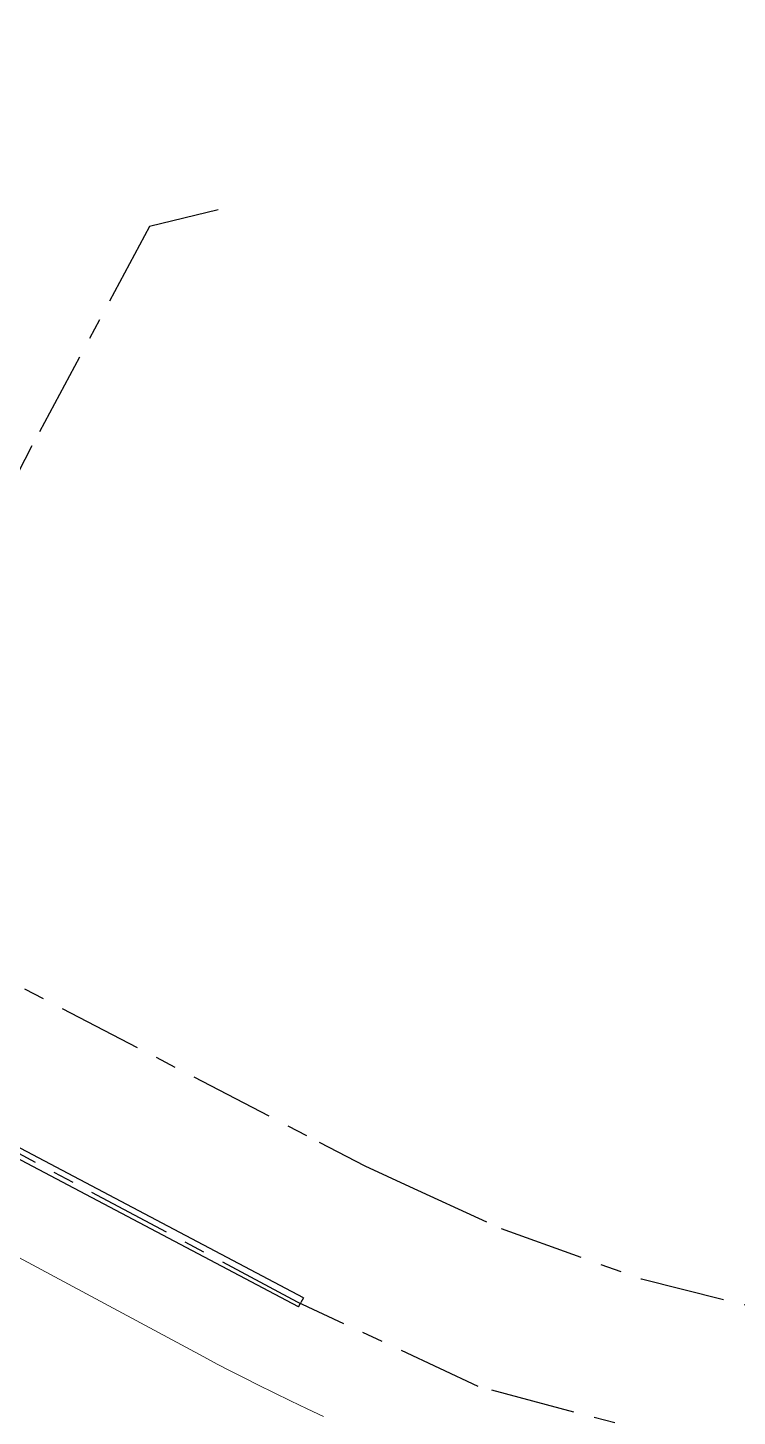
# Model space of a CAD drawing. Header units: metres. Extents: x 307635 to 308805, y 6256169 to 6257356.
# Drawn here: x 308608 to 308641.4, y 6256246.9 to 6256312.4 of the extents above; entities that cross this region are included whole.
import ezdxf

# ---------------------------------------------------------------- set-up
doc = ezdxf.new("R2010")
doc.units = ezdxf.units.M
doc.linetypes.add('Cable Exist UG', pattern=[7, 4, -1, 1, -1])
for name, color, linetype, lineweight in [('Cadastre Buildings_SP_EXT', 78, 'Continuous', 15), ('Mains_LV_EXT', 163, 'Continuous', 25), ('Mains_TR_EXT', 211, 'Continuous', 25)]:
    doc.layers.add(name, color=color, linetype=linetype, lineweight=lineweight)
doc.layers.add('Duct_SP_EXT', color=30, linetype='Continuous')

msp = doc.modelspace()

# ---------------------------------------------------------------- linework, layer by layer
at = {"layer": 'Cadastre Buildings_SP_EXT', "linetype": 'Continuous'}
msp.add_lwpolyline([(308621.928, 6256246.886), (308621.145, 6256247.251), (308620.364, 6256247.623), (308619.588, 6256248.003), (308618.815, 6256248.389), (308618.177, 6256248.71), (308617.541, 6256249.037), (308616.908, 6256249.368), (308616.277, 6256249.703), (308599.008, 6256258.971), (308593.55, 6256257.29), (308582.418, 6256236.838)], dxfattribs=at)
at = {"layer": 'Duct_SP_EXT'}
for p, q in [((308620.97, 6256252.486), (308601.853, 6256262.58)), ((308620.746, 6256252.062), (308601.571, 6256262.186)), ((308620.746, 6256252.062), (308620.858, 6256252.274)), ((308620.97, 6256252.486), (308620.858, 6256252.274))]:
    msp.add_line(p, q, dxfattribs=at)
at = {"layer": 'Mains_LV_EXT', "linetype": 'Cable Exist UG'}
for points in [[(308616.955, 6256303.829), (308613.711, 6256303.042), (308613.711, 6256303.042), (308608.162, 6256292.694), (308602.728, 6256282.144), (308601.452, 6256282.159), (308600.488, 6256280.169), (308592.271, 6256286.055), (308585.142, 6256272.626), (308583.335, 6256273.103)], [(308596.198, 6256297.665), (308597.591, 6256296.077), (308597.591, 6256296.077), (308597.11, 6256295.116), (308597.11, 6256295.116), (308593.276, 6256287.756), (308599.761, 6256283.162), (308599.761, 6256283.162), (308597.883, 6256279.575), (308599.513, 6256278.437), (308599.239, 6256277.91), (308601.368, 6256275.686), (308603.376, 6256269.374), (308621.717, 6256259.836), (308623.868, 6256258.723), (308625.984, 6256257.747), (308625.984, 6256257.747), (308630.304, 6256255.766), (308636.92, 6256253.379), (308646.967, 6256250.888)]]:
    msp.add_lwpolyline(points, dxfattribs=at)
at = {"layer": 'Mains_TR_EXT', "linetype": 'Cable Exist UG'}
msp.add_lwpolyline([(308652.221, 6256243.154), (308640.496, 6256245.296), (308629.22, 6256248.309), (308620.694, 6256252.291), (308601.573, 6256262.473), (308583.863, 6256279.008), (308583.863, 6256279.008), (308552.672, 6256309.903), (308518.328, 6256361.781), (308518.328, 6256361.781, 0.187645), (308498.695, 6256373.682), (308498.695, 6256373.682), (308470.309, 6256381.954), (308462.286, 6256382.553), (308460.524, 6256382.169)], format="xyb", dxfattribs=at)

doc.saveas('drawing.dxf')
